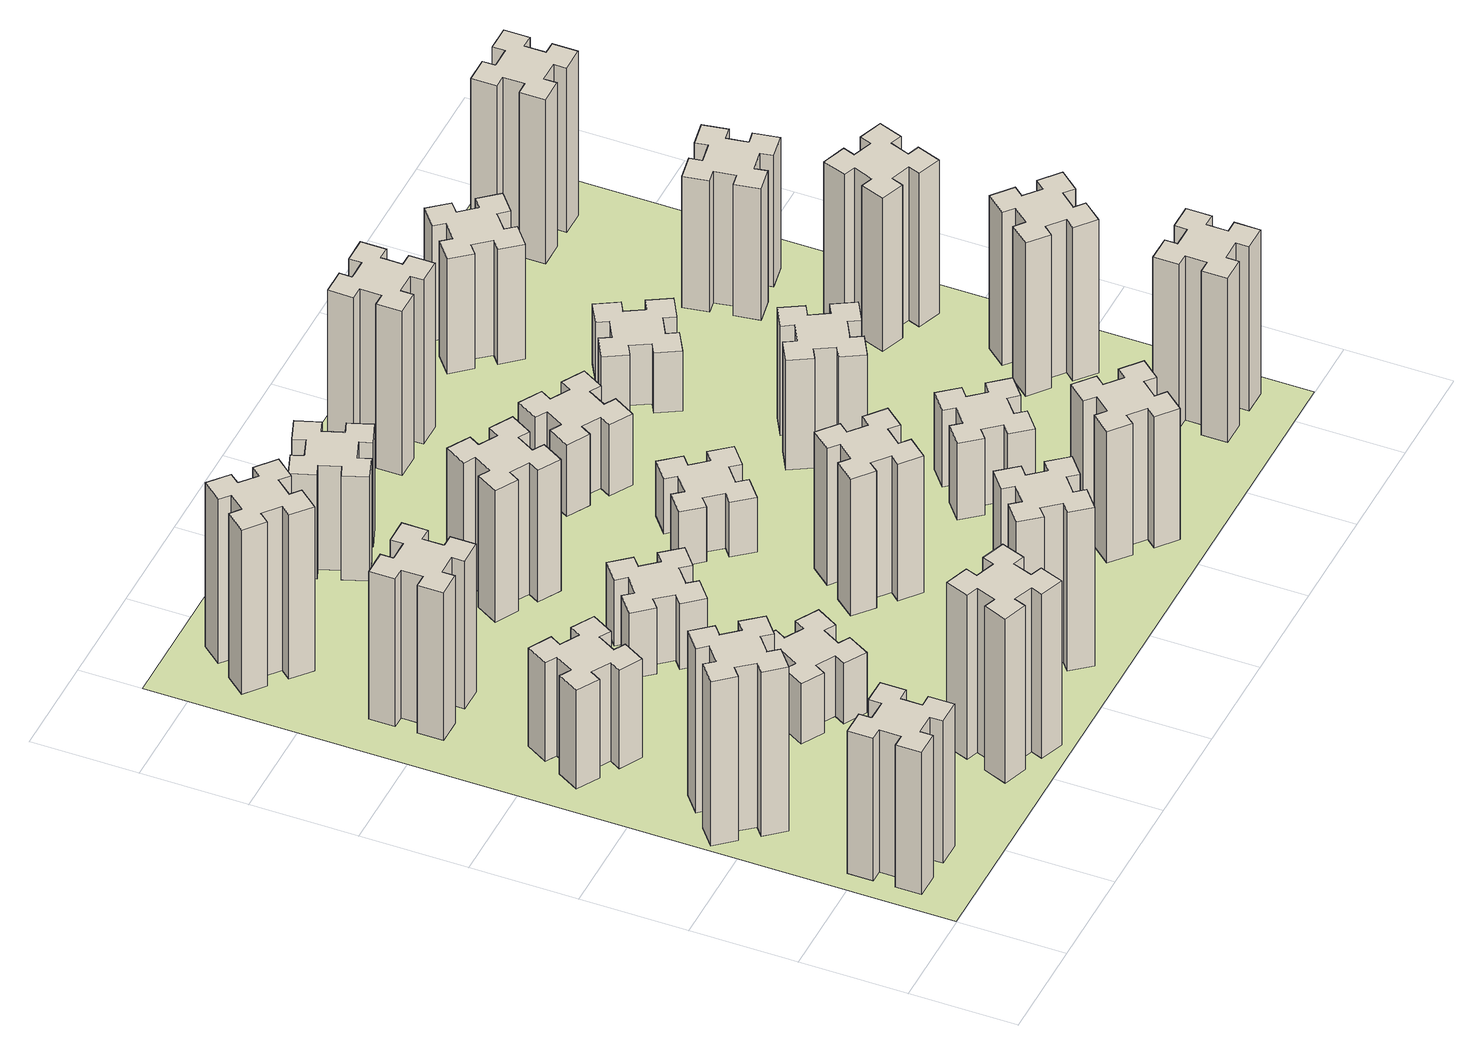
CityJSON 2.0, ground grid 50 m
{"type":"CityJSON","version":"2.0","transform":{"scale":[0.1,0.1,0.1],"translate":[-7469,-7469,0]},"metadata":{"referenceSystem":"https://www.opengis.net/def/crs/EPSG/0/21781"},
"CityObjects":{
"building1":{"type":"Building","attributes":{"class":"1000","function":"1000","usage":"1000","yearOfConstruction":2016,"roofType":"1000","measuredHeight":78,"storeysAboveGround":30,"storeysBelowGround":0},"geometry":[{"type":"Solid","lod":"1","boundaries":[[[[0,1,2,3,4,5,6,7,8,9,10,11,12,13,14,15,16,17,18,19]],[[17,16,20,21]],[[16,15,22,20]],[[15,14,23,22]],[[14,13,24,23]],[[13,12,25,24]],[[12,11,26,25]],[[11,10,27,26]],[[10,9,28,27]],[[9,8,29,28]],[[8,7,30,29]],[[7,6,31,30]],[[6,5,32,31]],[[5,4,33,32]],[[4,3,34,33]],[[3,2,35,34]],[[2,1,36,35]],[[1,0,37,36]],[[0,19,38,37]],[[19,18,39,38]],[[18,17,21,39]],[[24,25,26,27,28,29,30,31,32,33,34,35,36,37,38,39,21,20,22,23]]]]}]},
"building2":{"type":"Building","attributes":{"class":"1000","function":"1000","usage":"1000","yearOfConstruction":2016,"roofType":"1000","measuredHeight":90,"storeysAboveGround":30,"storeysBelowGround":0},"geometry":[{"type":"Solid","lod":"1","boundaries":[[[[40,41,42,43,44,45,46,47,48,49,50,51,52,53,54,55,56,57,58,59]],[[57,56,60,61]],[[56,55,62,60]],[[55,54,63,62]],[[54,53,64,63]],[[53,52,65,64]],[[52,51,66,65]],[[51,50,67,66]],[[50,49,68,67]],[[49,48,69,68]],[[48,47,70,69]],[[47,46,71,70]],[[46,45,72,71]],[[45,44,73,72]],[[44,43,74,73]],[[43,42,75,74]],[[42,41,76,75]],[[41,40,77,76]],[[40,59,78,77]],[[59,58,79,78]],[[58,57,61,79]],[[64,65,66,67,68,69,70,71,72,73,74,75,76,77,78,79,61,60,62,63]]]]}]},
"building3":{"type":"Building","attributes":{"class":"1000","function":"1000","usage":"1000","yearOfConstruction":2016,"roofType":"1000","measuredHeight":54,"storeysAboveGround":30,"storeysBelowGround":0},"geometry":[{"type":"Solid","lod":"1","boundaries":[[[[80,81,82,83,84,85,86,87,88,89,90,91,92,93,94,95,96,97,98,99]],[[97,96,100,101]],[[96,95,102,100]],[[95,94,103,102]],[[94,93,104,103]],[[93,92,105,104]],[[92,91,106,105]],[[91,90,107,106]],[[90,89,108,107]],[[89,88,109,108]],[[88,87,110,109]],[[87,86,111,110]],[[86,85,112,111]],[[85,84,113,112]],[[84,83,114,113]],[[83,82,115,114]],[[82,81,116,115]],[[81,80,117,116]],[[80,99,118,117]],[[99,98,119,118]],[[98,97,101,119]],[[104,105,106,107,108,109,110,111,112,113,114,115,116,117,118,119,101,100,102,103]]]]}]},
"building4":{"type":"Building","attributes":{"class":"1000","function":"1000","usage":"1000","yearOfConstruction":2016,"roofType":"1000","measuredHeight":81,"storeysAboveGround":30,"storeysBelowGround":0},"geometry":[{"type":"Solid","lod":"1","boundaries":[[[[120,121,122,123,124,125,126,127,128,129,130,131,132,133,134,135,136,137,138,139]],[[137,136,140,141]],[[136,135,142,140]],[[135,134,143,142]],[[134,133,144,143]],[[133,132,145,144]],[[132,131,146,145]],[[131,130,147,146]],[[130,129,148,147]],[[129,128,149,148]],[[128,127,150,149]],[[127,126,151,150]],[[126,125,152,151]],[[125,124,153,152]],[[124,123,154,153]],[[123,122,155,154]],[[122,121,156,155]],[[121,120,157,156]],[[120,139,158,157]],[[139,138,159,158]],[[138,137,141,159]],[[144,145,146,147,148,149,150,151,152,153,154,155,156,157,158,159,141,140,142,143]]]]}]},
"building5":{"type":"Building","attributes":{"class":"1000","function":"1000","usage":"1000","yearOfConstruction":2016,"roofType":"1000","measuredHeight":90,"storeysAboveGround":30,"storeysBelowGround":0},"geometry":[{"type":"Solid","lod":"1","boundaries":[[[[160,161,162,163,164,165,166,167,168,169,170,171,172,173,174,175,176,177,178,179]],[[177,176,180,181]],[[176,175,182,180]],[[175,174,183,182]],[[174,173,184,183]],[[173,172,185,184]],[[172,171,186,185]],[[171,170,187,186]],[[170,169,188,187]],[[169,168,189,188]],[[168,167,190,189]],[[167,166,191,190]],[[166,165,192,191]],[[165,164,193,192]],[[164,163,194,193]],[[163,162,195,194]],[[162,161,196,195]],[[161,160,197,196]],[[160,179,198,197]],[[179,178,199,198]],[[178,177,181,199]],[[184,185,186,187,188,189,190,191,192,193,194,195,196,197,198,199,181,180,182,183]]]]}]},
"building6":{"type":"Building","attributes":{"class":"1000","function":"1000","usage":"1000","yearOfConstruction":2016,"roofType":"1000","measuredHeight":33,"storeysAboveGround":30,"storeysBelowGround":0},"geometry":[{"type":"Solid","lod":"1","boundaries":[[[[200,201,202,203,204,205,206,207,208,209,210,211,212,213,214,215,216,217,218,219]],[[217,216,220,221]],[[216,215,222,220]],[[215,214,223,222]],[[214,213,224,223]],[[213,212,225,224]],[[212,211,226,225]],[[211,210,227,226]],[[210,209,228,227]],[[209,208,229,228]],[[208,207,230,229]],[[207,206,231,230]],[[206,205,232,231]],[[205,204,233,232]],[[204,203,234,233]],[[203,202,235,234]],[[202,201,236,235]],[[201,200,237,236]],[[200,219,238,237]],[[219,218,239,238]],[[218,217,221,239]],[[224,225,226,227,228,229,230,231,232,233,234,235,236,237,238,239,221,220,222,223]]]]}]},
"building7":{"type":"Building","attributes":{"class":"1000","function":"1000","usage":"1000","yearOfConstruction":2016,"roofType":"1000","measuredHeight":90,"storeysAboveGround":30,"storeysBelowGround":0},"geometry":[{"type":"Solid","lod":"1","boundaries":[[[[240,241,242,243,244,245,246,247,248,249,250,251,252,253,254,255,256,257,258,259]],[[257,256,260,261]],[[256,255,262,260]],[[255,254,263,262]],[[254,253,264,263]],[[253,252,265,264]],[[252,251,266,265]],[[251,250,267,266]],[[250,249,268,267]],[[249,248,269,268]],[[248,247,270,269]],[[247,246,271,270]],[[246,245,272,271]],[[245,244,273,272]],[[244,243,274,273]],[[243,242,275,274]],[[242,241,276,275]],[[241,240,277,276]],[[240,259,278,277]],[[259,258,279,278]],[[258,257,261,279]],[[264,265,266,267,268,269,270,271,272,273,274,275,276,277,278,279,261,260,262,263]]]]}]},
"building8":{"type":"Building","attributes":{"class":"1000","function":"1000","usage":"1000","yearOfConstruction":2016,"roofType":"1000","measuredHeight":36,"storeysAboveGround":30,"storeysBelowGround":0},"geometry":[{"type":"Solid","lod":"1","boundaries":[[[[280,281,282,283,284,285,286,287,288,289,290,291,292,293,294,295,296,297,298,299]],[[297,296,300,301]],[[296,295,302,300]],[[295,294,303,302]],[[294,293,304,303]],[[293,292,305,304]],[[292,291,306,305]],[[291,290,307,306]],[[290,289,308,307]],[[289,288,309,308]],[[288,287,310,309]],[[287,286,311,310]],[[286,285,312,311]],[[285,284,313,312]],[[284,283,314,313]],[[283,282,315,314]],[[282,281,316,315]],[[281,280,317,316]],[[280,299,318,317]],[[299,298,319,318]],[[298,297,301,319]],[[304,305,306,307,308,309,310,311,312,313,314,315,316,317,318,319,301,300,302,303]]]]}]},
"building9":{"type":"Building","attributes":{"class":"1000","function":"1000","usage":"1000","yearOfConstruction":2016,"roofType":"1000","measuredHeight":87,"storeysAboveGround":30,"storeysBelowGround":0},"geometry":[{"type":"Solid","lod":"1","boundaries":[[[[320,321,322,323,324,325,326,327,328,329,330,331,332,333,334,335,336,337,338,339]],[[337,336,340,341]],[[336,335,342,340]],[[335,334,343,342]],[[334,333,344,343]],[[333,332,345,344]],[[332,331,346,345]],[[331,330,347,346]],[[330,329,348,347]],[[329,328,349,348]],[[328,327,350,349]],[[327,326,351,350]],[[326,325,352,351]],[[325,324,353,352]],[[324,323,354,353]],[[323,322,355,354]],[[322,321,356,355]],[[321,320,357,356]],[[320,339,358,357]],[[339,338,359,358]],[[338,337,341,359]],[[344,345,346,347,348,349,350,351,352,353,354,355,356,357,358,359,341,340,342,343]]]]}]},
"building10":{"type":"Building","attributes":{"class":"1000","function":"1000","usage":"1000","yearOfConstruction":2016,"roofType":"1000","measuredHeight":72,"storeysAboveGround":30,"storeysBelowGround":0},"geometry":[{"type":"Solid","lod":"1","boundaries":[[[[360,361,362,363,364,365,366,367,368,369,370,371,372,373,374,375,376,377,378,379]],[[377,376,380,381]],[[376,375,382,380]],[[375,374,383,382]],[[374,373,384,383]],[[373,372,385,384]],[[372,371,386,385]],[[371,370,387,386]],[[370,369,388,387]],[[369,368,389,388]],[[368,367,390,389]],[[367,366,391,390]],[[366,365,392,391]],[[365,364,393,392]],[[364,363,394,393]],[[363,362,395,394]],[[362,361,396,395]],[[361,360,397,396]],[[360,379,398,397]],[[379,378,399,398]],[[378,377,381,399]],[[384,385,386,387,388,389,390,391,392,393,394,395,396,397,398,399,381,380,382,383]]]]}]},
"building11":{"type":"Building","attributes":{"class":"1000","function":"1000","usage":"1000","yearOfConstruction":2016,"roofType":"1000","measuredHeight":57,"storeysAboveGround":30,"storeysBelowGround":0},"geometry":[{"type":"Solid","lod":"1","boundaries":[[[[400,401,402,403,404,405,406,407,408,409,410,411,412,413,414,415,416,417,418,419]],[[417,416,420,421]],[[416,415,422,420]],[[415,414,423,422]],[[414,413,424,423]],[[413,412,425,424]],[[412,411,426,425]],[[411,410,427,426]],[[410,409,428,427]],[[409,408,429,428]],[[408,407,430,429]],[[407,406,431,430]],[[406,405,432,431]],[[405,404,433,432]],[[404,403,434,433]],[[403,402,435,434]],[[402,401,436,435]],[[401,400,437,436]],[[400,419,438,437]],[[419,418,439,438]],[[418,417,421,439]],[[424,425,426,427,428,429,430,431,432,433,434,435,436,437,438,439,421,420,422,423]]]]}]},
"building12":{"type":"Building","attributes":{"class":"1000","function":"1000","usage":"1000","yearOfConstruction":2016,"roofType":"1000","measuredHeight":75,"storeysAboveGround":30,"storeysBelowGround":0},"geometry":[{"type":"Solid","lod":"1","boundaries":[[[[440,441,442,443,444,445,446,447,448,449,450,451,452,453,454,455,456,457,458,459]],[[457,456,460,461]],[[456,455,462,460]],[[455,454,463,462]],[[454,453,464,463]],[[453,452,465,464]],[[452,451,466,465]],[[451,450,467,466]],[[450,449,468,467]],[[449,448,469,468]],[[448,447,470,469]],[[447,446,471,470]],[[446,445,472,471]],[[445,444,473,472]],[[444,443,474,473]],[[443,442,475,474]],[[442,441,476,475]],[[441,440,477,476]],[[440,459,478,477]],[[459,458,479,478]],[[458,457,461,479]],[[464,465,466,467,468,469,470,471,472,473,474,475,476,477,478,479,461,460,462,463]]]]}]},
"building13":{"type":"Building","attributes":{"class":"1000","function":"1000","usage":"1000","yearOfConstruction":2016,"roofType":"1000","measuredHeight":30,"storeysAboveGround":30,"storeysBelowGround":0},"geometry":[{"type":"Solid","lod":"1","boundaries":[[[[480,481,482,483,484,485,486,487,488,489,490,491,492,493,494,495,496,497,498,499]],[[497,496,500,501]],[[496,495,502,500]],[[495,494,503,502]],[[494,493,504,503]],[[493,492,505,504]],[[492,491,506,505]],[[491,490,507,506]],[[490,489,508,507]],[[489,488,509,508]],[[488,487,510,509]],[[487,486,511,510]],[[486,485,512,511]],[[485,484,513,512]],[[484,483,514,513]],[[483,482,515,514]],[[482,481,516,515]],[[481,480,517,516]],[[480,499,518,517]],[[499,498,519,518]],[[498,497,501,519]],[[504,505,506,507,508,509,510,511,512,513,514,515,516,517,518,519,501,500,502,503]]]]}]},
"building14":{"type":"Building","attributes":{"class":"1000","function":"1000","usage":"1000","yearOfConstruction":2016,"roofType":"1000","measuredHeight":72,"storeysAboveGround":30,"storeysBelowGround":0},"geometry":[{"type":"Solid","lod":"1","boundaries":[[[[520,521,522,523,524,525,526,527,528,529,530,531,532,533,534,535,536,537,538,539]],[[537,536,540,541]],[[536,535,542,540]],[[535,534,543,542]],[[534,533,544,543]],[[533,532,545,544]],[[532,531,546,545]],[[531,530,547,546]],[[530,529,548,547]],[[529,528,549,548]],[[528,527,550,549]],[[527,526,551,550]],[[526,525,552,551]],[[525,524,553,552]],[[524,523,554,553]],[[523,522,555,554]],[[522,521,556,555]],[[521,520,557,556]],[[520,539,558,557]],[[539,538,559,558]],[[538,537,541,559]],[[544,545,546,547,548,549,550,551,552,553,554,555,556,557,558,559,541,540,542,543]]]]}]},
"building15":{"type":"Building","attributes":{"class":"1000","function":"1000","usage":"1000","yearOfConstruction":2016,"roofType":"1000","measuredHeight":39,"storeysAboveGround":30,"storeysBelowGround":0},"geometry":[{"type":"Solid","lod":"1","boundaries":[[[[560,561,562,563,564,565,566,567,568,569,570,571,572,573,574,575,576,577,578,579]],[[577,576,580,581]],[[576,575,582,580]],[[575,574,583,582]],[[574,573,584,583]],[[573,572,585,584]],[[572,571,586,585]],[[571,570,587,586]],[[570,569,588,587]],[[569,568,589,588]],[[568,567,590,589]],[[567,566,591,590]],[[566,565,592,591]],[[565,564,593,592]],[[564,563,594,593]],[[563,562,595,594]],[[562,561,596,595]],[[561,560,597,596]],[[560,579,598,597]],[[579,578,599,598]],[[578,577,581,599]],[[584,585,586,587,588,589,590,591,592,593,594,595,596,597,598,599,581,580,582,583]]]]}]},
"building16":{"type":"Building","attributes":{"class":"1000","function":"1000","usage":"1000","yearOfConstruction":2016,"roofType":"1000","measuredHeight":90,"storeysAboveGround":30,"storeysBelowGround":0},"geometry":[{"type":"Solid","lod":"1","boundaries":[[[[600,601,602,603,604,605,606,607,608,609,610,611,612,613,614,615,616,617,618,619]],[[617,616,620,621]],[[616,615,622,620]],[[615,614,623,622]],[[614,613,624,623]],[[613,612,625,624]],[[612,611,626,625]],[[611,610,627,626]],[[610,609,628,627]],[[609,608,629,628]],[[608,607,630,629]],[[607,606,631,630]],[[606,605,632,631]],[[605,604,633,632]],[[604,603,634,633]],[[603,602,635,634]],[[602,601,636,635]],[[601,600,637,636]],[[600,619,638,637]],[[619,618,639,638]],[[618,617,621,639]],[[624,625,626,627,628,629,630,631,632,633,634,635,636,637,638,639,621,620,622,623]]]]}]},
"building17":{"type":"Building","attributes":{"class":"1000","function":"1000","usage":"1000","yearOfConstruction":2016,"roofType":"1000","measuredHeight":42,"storeysAboveGround":30,"storeysBelowGround":0},"geometry":[{"type":"Solid","lod":"1","boundaries":[[[[640,641,642,643,644,645,646,647,648,649,650,651,652,653,654,655,656,657,658,659]],[[657,656,660,661]],[[656,655,662,660]],[[655,654,663,662]],[[654,653,664,663]],[[653,652,665,664]],[[652,651,666,665]],[[651,650,667,666]],[[650,649,668,667]],[[649,648,669,668]],[[648,647,670,669]],[[647,646,671,670]],[[646,645,672,671]],[[645,644,673,672]],[[644,643,674,673]],[[643,642,675,674]],[[642,641,676,675]],[[641,640,677,676]],[[640,659,678,677]],[[659,658,679,678]],[[658,657,661,679]],[[664,665,666,667,668,669,670,671,672,673,674,675,676,677,678,679,661,660,662,663]]]]}]},
"building18":{"type":"Building","attributes":{"class":"1000","function":"1000","usage":"1000","yearOfConstruction":2016,"roofType":"1000","measuredHeight":60,"storeysAboveGround":30,"storeysBelowGround":0},"geometry":[{"type":"Solid","lod":"1","boundaries":[[[[680,681,682,683,684,685,686,687,688,689,690,691,692,693,694,695,696,697,698,699]],[[697,696,700,701]],[[696,695,702,700]],[[695,694,703,702]],[[694,693,704,703]],[[693,692,705,704]],[[692,691,706,705]],[[691,690,707,706]],[[690,689,708,707]],[[689,688,709,708]],[[688,687,710,709]],[[687,686,711,710]],[[686,685,712,711]],[[685,684,713,712]],[[684,683,714,713]],[[683,682,715,714]],[[682,681,716,715]],[[681,680,717,716]],[[680,699,718,717]],[[699,698,719,718]],[[698,697,701,719]],[[704,705,706,707,708,709,710,711,712,713,714,715,716,717,718,719,701,700,702,703]]]]}]},
"building19":{"type":"Building","attributes":{"class":"1000","function":"1000","usage":"1000","yearOfConstruction":2016,"roofType":"1000","measuredHeight":33,"storeysAboveGround":30,"storeysBelowGround":0},"geometry":[{"type":"Solid","lod":"1","boundaries":[[[[720,721,722,723,724,725,726,727,728,729,730,731,732,733,734,735,736,737,738,739]],[[737,736,740,741]],[[736,735,742,740]],[[735,734,743,742]],[[734,733,744,743]],[[733,732,745,744]],[[732,731,746,745]],[[731,730,747,746]],[[730,729,748,747]],[[729,728,749,748]],[[728,727,750,749]],[[727,726,751,750]],[[726,725,752,751]],[[725,724,753,752]],[[724,723,754,753]],[[723,722,755,754]],[[722,721,756,755]],[[721,720,757,756]],[[720,739,758,757]],[[739,738,759,758]],[[738,737,741,759]],[[744,745,746,747,748,749,750,751,752,753,754,755,756,757,758,759,741,740,742,743]]]]}]},
"building20":{"type":"Building","attributes":{"class":"1000","function":"1000","usage":"1000","yearOfConstruction":2016,"roofType":"1000","measuredHeight":90,"storeysAboveGround":30,"storeysBelowGround":0},"geometry":[{"type":"Solid","lod":"1","boundaries":[[[[760,761,762,763,764,765,766,767,768,769,770,771,772,773,774,775,776,777,778,779]],[[777,776,780,781]],[[776,775,782,780]],[[775,774,783,782]],[[774,773,784,783]],[[773,772,785,784]],[[772,771,786,785]],[[771,770,787,786]],[[770,769,788,787]],[[769,768,789,788]],[[768,767,790,789]],[[767,766,791,790]],[[766,765,792,791]],[[765,764,793,792]],[[764,763,794,793]],[[763,762,795,794]],[[762,761,796,795]],[[761,760,797,796]],[[760,779,798,797]],[[779,778,799,798]],[[778,777,781,799]],[[784,785,786,787,788,789,790,791,792,793,794,795,796,797,798,799,781,780,782,783]]]]}]},
"building21":{"type":"Building","attributes":{"class":"1000","function":"1000","usage":"1000","yearOfConstruction":2016,"roofType":"1000","measuredHeight":63,"storeysAboveGround":30,"storeysBelowGround":0},"geometry":[{"type":"Solid","lod":"1","boundaries":[[[[800,801,802,803,804,805,806,807,808,809,810,811,812,813,814,815,816,817,818,819]],[[817,816,820,821]],[[816,815,822,820]],[[815,814,823,822]],[[814,813,824,823]],[[813,812,825,824]],[[812,811,826,825]],[[811,810,827,826]],[[810,809,828,827]],[[809,808,829,828]],[[808,807,830,829]],[[807,806,831,830]],[[806,805,832,831]],[[805,804,833,832]],[[804,803,834,833]],[[803,802,835,834]],[[802,801,836,835]],[[801,800,837,836]],[[800,819,838,837]],[[819,818,839,838]],[[818,817,821,839]],[[824,825,826,827,828,829,830,831,832,833,834,835,836,837,838,839,821,820,822,823]]]]}]},
"building22":{"type":"Building","attributes":{"class":"1000","function":"1000","usage":"1000","yearOfConstruction":2016,"roofType":"1000","measuredHeight":84,"storeysAboveGround":30,"storeysBelowGround":0},"geometry":[{"type":"Solid","lod":"1","boundaries":[[[[840,841,842,843,844,845,846,847,848,849,850,851,852,853,854,855,856,857,858,859]],[[857,856,860,861]],[[856,855,862,860]],[[855,854,863,862]],[[854,853,864,863]],[[853,852,865,864]],[[852,851,866,865]],[[851,850,867,866]],[[850,849,868,867]],[[849,848,869,868]],[[848,847,870,869]],[[847,846,871,870]],[[846,845,872,871]],[[845,844,873,872]],[[844,843,874,873]],[[843,842,875,874]],[[842,841,876,875]],[[841,840,877,876]],[[840,859,878,877]],[[859,858,879,878]],[[858,857,861,879]],[[864,865,866,867,868,869,870,871,872,873,874,875,876,877,878,879,861,860,862,863]]]]}]},
"building23":{"type":"Building","attributes":{"class":"1000","function":"1000","usage":"1000","yearOfConstruction":2016,"roofType":"1000","measuredHeight":84,"storeysAboveGround":30,"storeysBelowGround":0},"geometry":[{"type":"Solid","lod":"1","boundaries":[[[[880,881,882,883,884,885,886,887,888,889,890,891,892,893,894,895,896,897,898,899]],[[897,896,900,901]],[[896,895,902,900]],[[895,894,903,902]],[[894,893,904,903]],[[893,892,905,904]],[[892,891,906,905]],[[891,890,907,906]],[[890,889,908,907]],[[889,888,909,908]],[[888,887,910,909]],[[887,886,911,910]],[[886,885,912,911]],[[885,884,913,912]],[[884,883,914,913]],[[883,882,915,914]],[[882,881,916,915]],[[881,880,917,916]],[[880,899,918,917]],[[899,898,919,918]],[[898,897,901,919]],[[904,905,906,907,908,909,910,911,912,913,914,915,916,917,918,919,901,900,902,903]]]]}]},
"building24":{"type":"Building","attributes":{"class":"1000","function":"1000","usage":"1000","yearOfConstruction":2016,"roofType":"1000","measuredHeight":72,"storeysAboveGround":30,"storeysBelowGround":0},"geometry":[{"type":"Solid","lod":"1","boundaries":[[[[920,921,922,923,924,925,926,927,928,929,930,931,932,933,934,935,936,937,938,939]],[[937,936,940,941]],[[936,935,942,940]],[[935,934,943,942]],[[934,933,944,943]],[[933,932,945,944]],[[932,931,946,945]],[[931,930,947,946]],[[930,929,948,947]],[[929,928,949,948]],[[928,927,950,949]],[[927,926,951,950]],[[926,925,952,951]],[[925,924,953,952]],[[924,923,954,953]],[[923,922,955,954]],[[922,921,956,955]],[[921,920,957,956]],[[920,939,958,957]],[[939,938,959,958]],[[938,937,941,959]],[[944,945,946,947,948,949,950,951,952,953,954,955,956,957,958,959,941,940,942,943]]]]}]},
"building25":{"type":"Building","attributes":{"class":"1000","function":"1000","usage":"1000","yearOfConstruction":2016,"roofType":"1000","measuredHeight":90,"storeysAboveGround":30,"storeysBelowGround":0},"geometry":[{"type":"Solid","lod":"1","boundaries":[[[[960,961,962,963,964,965,966,967,968,969,970,971,972,973,974,975,976,977,978,979]],[[977,976,980,981]],[[976,975,982,980]],[[975,974,983,982]],[[974,973,984,983]],[[973,972,985,984]],[[972,971,986,985]],[[971,970,987,986]],[[970,969,988,987]],[[969,968,989,988]],[[968,967,990,989]],[[967,966,991,990]],[[966,965,992,991]],[[965,964,993,992]],[[964,963,994,993]],[[963,962,995,994]],[[962,961,996,995]],[[961,960,997,996]],[[960,979,998,997]],[[979,978,999,998]],[[978,977,981,999]],[[984,985,986,987,988,989,990,991,992,993,994,995,996,997,998,999,981,980,982,983]]]]}]},
"landuse1":{"type":"LandUse","attributes":{"name":"plot1","function":"1010"},"geometry":[{"type":"MultiSurface","lod":"1","boundaries":[[[1000,1001,1002,1003]]]}]}
},
"vertices":[
[165,425,0],[165,325,0],[105,325,0],[105,205,0],[225,205,0],[225,265,0],[325,265,0],[325,205,0],[445,205,0],[445,325,0],[385,325,0],[385,425,0],[445,425,0],[445,545,0],[325,545,0],[325,485,0],[225,485,0],[225,545,0],[105,545,0],[105,425,0],[225,485,780],[225,545,780],[325,485,780],[325,545,780],[445,545,780],[445,425,780],[385,425,780],[385,325,780],[445,325,780],[445,205,780],[325,205,780],[325,265,780],[225,265,780],[225,205,780],[105,205,780],[105,325,780],[165,325,780],[165,425,780],[105,425,780],[105,545,780],
[392,1148,0],[327,1224,0],[373,1263,0],[296,1355,0],[204,1278,0],[243,1232,0],[166,1167,0],[128,1213,0],[36,1136,0],[113,1044,0],[159,1083,0],[223,1006,0],[177,968,0],[254,876,0],[346,953,0],[308,999,0],[384,1063,0],[423,1017,0],[515,1094,0],[438,1186,0],[384,1063,900],[423,1017,900],[308,999,900],[346,953,900],[254,876,900],[177,968,900],[223,1006,900],[159,1083,900],[113,1044,900],[36,1136,900],[128,1213,900],[166,1167,900],[243,1232,900],[204,1278,900],[296,1355,900],[373,1263,900],[327,1224,900],[392,1148,900],[438,1186,900],[515,1094,900],
[474,1926,0],[387,1976,0],[417,2028,0],[313,2088,0],[253,1984,0],[305,1954,0],[255,1867,0],[203,1897,0],[143,1793,0],[247,1733,0],[277,1785,0],[364,1735,0],[334,1683,0],[438,1623,0],[498,1727,0],[446,1757,0],[496,1844,0],[548,1814,0],[608,1918,0],[504,1978,0],[496,1844,540],[548,1814,540],[446,1757,540],[498,1727,540],[438,1623,540],[334,1683,540],[364,1735,540],[277,1785,540],[247,1733,540],[143,1793,540],[203,1897,540],[255,1867,540],[305,1954,540],[253,1984,540],[313,2088,540],[417,2028,540],[387,1976,540],[474,1926,540],[504,1978,540],[608,1918,540],
[485,2545,0],[485,2645,0],[545,2645,0],[545,2765,0],[425,2765,0],[425,2705,0],[325,2705,0],[325,2765,0],[205,2765,0],[205,2645,0],[265,2645,0],[265,2545,0],[205,2545,0],[205,2425,0],[325,2425,0],[325,2485,0],[425,2485,0],[425,2425,0],[545,2425,0],[545,2545,0],[425,2485,810],[425,2425,810],[325,2485,810],[325,2425,810],[205,2425,810],[205,2545,810],[265,2545,810],[265,2645,810],[205,2645,810],[205,2765,810],[325,2765,810],[325,2705,810],[425,2705,810],[425,2765,810],[545,2765,810],[545,2645,810],[485,2645,810],[485,2545,810],[545,2545,810],[545,2425,810],
[1029,360,0],[995,266,0],[939,287,0],[897,174,0],[1010,133,0],[1031,189,0],[1125,155,0],[1104,99,0],[1217,57,0],[1258,170,0],[1202,191,0],[1236,285,0],[1292,264,0],[1333,377,0],[1220,418,0],[1200,362,0],[1106,396,0],[1127,452,0],[1014,493,0],[973,380,0],[1106,396,900],[1127,452,900],[1200,362,900],[1220,418,900],[1333,377,900],[1292,264,900],[1236,285,900],[1202,191,900],[1258,170,900],[1217,57,900],[1104,99,900],[1125,155,900],[1031,189,900],[1010,133,900],[897,174,900],[939,287,900],[995,266,900],[1029,360,900],[973,380,900],[1014,493,900],
[1086,1017,0],[1136,1104,0],[1188,1074,0],[1248,1178,0],[1144,1238,0],[1114,1186,0],[1027,1236,0],[1057,1288,0],[953,1348,0],[893,1244,0],[945,1214,0],[895,1127,0],[843,1157,0],[783,1053,0],[887,993,0],[917,1045,0],[1004,995,0],[974,943,0],[1078,883,0],[1138,987,0],[1004,995,330],[974,943,330],[917,1045,330],[887,993,330],[783,1053,330],[843,1157,330],[895,1127,330],[945,1214,330],[893,1244,330],[953,1348,330],[1057,1288,330],[1027,1236,330],[1114,1186,330],[1144,1238,330],[1248,1178,330],[1188,1074,330],[1136,1104,330],[1086,1017,330],[1138,987,330],[1078,883,330],
[484,3387,0],[408,3452,0],[446,3498,0],[354,3575,0],[277,3483,0],[323,3444,0],[259,3368,0],[213,3406,0],[136,3314,0],[228,3237,0],[266,3283,0],[343,3219,0],[304,3173,0],[396,3096,0],[473,3188,0],[427,3226,0],[492,3303,0],[538,3264,0],[615,3356,0],[523,3433,0],[492,3303,900],[538,3264,900],[427,3226,900],[473,3188,900],[396,3096,900],[304,3173,900],[343,3219,900],[266,3283,900],[228,3237,900],[136,3314,900],[213,3406,900],[259,3368,900],[323,3444,900],[277,3483,900],[354,3575,900],[446,3498,900],[408,3452,900],[484,3387,900],[523,3433,900],[615,3356,900],
[1083,1972,0],[1006,1907,0],[968,1953,0],[876,1876,0],[953,1784,0],[999,1823,0],[1063,1746,0],[1017,1708,0],[1094,1616,0],[1186,1693,0],[1148,1739,0],[1224,1803,0],[1263,1757,0],[1355,1834,0],[1278,1926,0],[1232,1888,0],[1167,1964,0],[1213,2003,0],[1136,2095,0],[1044,2018,0],[1167,1964,360],[1213,2003,360],[1232,1888,360],[1278,1926,360],[1355,1834,360],[1263,1757,360],[1224,1803,360],[1148,1739,360],[1186,1693,360],[1094,1616,360],[1017,1708,360],[1063,1746,360],[999,1823,360],[953,1784,360],[876,1876,360],[968,1953,360],[1006,1907,360],[1083,1972,360],[1044,2018,360],[1136,2095,360],
[1639,343,0],[1703,266,0],[1657,228,0],[1734,136,0],[1826,213,0],[1788,259,0],[1864,323,0],[1903,277,0],[1995,354,0],[1918,446,0],[1872,408,0],[1807,484,0],[1853,523,0],[1776,615,0],[1684,538,0],[1723,492,0],[1646,427,0],[1608,473,0],[1516,396,0],[1593,304,0],[1646,427,870],[1608,473,870],[1723,492,870],[1684,538,870],[1776,615,870],[1853,523,870],[1807,484,870],[1872,408,870],[1918,446,870],[1995,354,870],[1903,277,870],[1864,323,870],[1788,259,870],[1826,213,870],[1734,136,870],[1657,228,870],[1703,266,870],[1639,343,870],[1593,304,870],[1516,396,870],
[1286,2497,0],[1336,2584,0],[1388,2554,0],[1448,2658,0],[1344,2718,0],[1314,2666,0],[1227,2716,0],[1257,2768,0],[1153,2828,0],[1093,2724,0],[1145,2694,0],[1095,2607,0],[1043,2637,0],[983,2533,0],[1087,2473,0],[1117,2525,0],[1204,2475,0],[1174,2423,0],[1278,2363,0],[1338,2467,0],[1204,2475,720],[1174,2423,720],[1117,2525,720],[1087,2473,720],[983,2533,720],[1043,2637,720],[1095,2607,720],[1145,2694,720],[1093,2724,720],[1153,2828,720],[1257,2768,720],[1227,2716,720],[1314,2666,720],[1344,2718,720],[1448,2658,720],[1388,2554,720],[1336,2584,720],[1286,2497,720],[1338,2467,720],[1278,2363,720],
[1125,3456,0],[1031,3422,0],[1010,3478,0],[897,3437,0],[939,3324,0],[995,3345,0],[1029,3251,0],[973,3230,0],[1014,3117,0],[1127,3159,0],[1106,3215,0],[1200,3249,0],[1220,3193,0],[1333,3234,0],[1292,3347,0],[1236,3326,0],[1202,3420,0],[1258,3440,0],[1217,3553,0],[1104,3512,0],[1202,3420,570],[1258,3440,570],[1236,3326,570],[1292,3347,570],[1333,3234,570],[1220,3193,570],[1200,3249,570],[1106,3215,570],[1127,3159,570],[1014,3117,570],[973,3230,570],[1029,3251,570],[995,3345,570],[939,3324,570],[897,3437,570],[1010,3478,570],[1031,3422,570],[1125,3456,570],[1104,3512,570],[1217,3553,570],
[1803,1324,0],[1739,1248,0],[1693,1286,0],[1616,1194,0],[1708,1117,0],[1746,1163,0],[1823,1099,0],[1784,1053,0],[1876,976,0],[1953,1068,0],[1907,1106,0],[1972,1183,0],[2018,1144,0],[2095,1236,0],[2003,1313,0],[1964,1267,0],[1888,1332,0],[1926,1378,0],[1834,1455,0],[1757,1363,0],[1888,1332,750],[1926,1378,750],[1964,1267,750],[2003,1313,750],[2095,1236,750],[2018,1144,750],[1972,1183,750],[1907,1106,750],[1953,1068,750],[1876,976,750],[1784,1053,750],[1823,1099,750],[1746,1163,750],[1708,1117,750],[1616,1194,750],[1693,1286,750],[1739,1248,750],[1803,1324,750],[1757,1363,750],[1834,1455,750],
[1972,1988,0],[1907,2064,0],[1953,2103,0],[1876,2195,0],[1784,2118,0],[1823,2072,0],[1746,2007,0],[1708,2053,0],[1616,1976,0],[1693,1884,0],[1739,1923,0],[1803,1846,0],[1757,1808,0],[1834,1716,0],[1926,1793,0],[1888,1839,0],[1964,1903,0],[2003,1857,0],[2095,1934,0],[2018,2026,0],[1964,1903,300],[2003,1857,300],[1888,1839,300],[1926,1793,300],[1834,1716,300],[1757,1808,300],[1803,1846,300],[1739,1923,300],[1693,1884,300],[1616,1976,300],[1708,2053,300],[1746,2007,300],[1823,2072,300],[1784,2118,300],[1876,2195,300],[1953,2103,300],[1907,2064,300],[1972,1988,300],[2018,2026,300],[2095,1934,300],
[2486,323,0],[2563,259,0],[2524,213,0],[2616,136,0],[2693,228,0],[2647,266,0],[2712,343,0],[2758,304,0],[2835,396,0],[2743,473,0],[2704,427,0],[2628,492,0],[2666,538,0],[2574,615,0],[2497,523,0],[2543,484,0],[2479,408,0],[2433,446,0],[2356,354,0],[2448,277,0],[2479,408,720],[2433,446,720],[2543,484,720],[2497,523,720],[2574,615,720],[2666,538,720],[2628,492,720],[2704,427,720],[2743,473,720],[2835,396,720],[2758,304,720],[2712,343,720],[2647,266,720],[2693,228,720],[2616,136,720],[2524,213,720],[2563,259,720],[2486,323,720],[2448,277,720],[2356,354,720],
[2026,2497,0],[2076,2584,0],[2128,2554,0],[2188,2658,0],[2084,2718,0],[2054,2666,0],[1967,2716,0],[1997,2768,0],[1893,2828,0],[1833,2724,0],[1885,2694,0],[1835,2607,0],[1783,2637,0],[1723,2533,0],[1827,2473,0],[1857,2525,0],[1944,2475,0],[1914,2423,0],[2018,2363,0],[2078,2467,0],[1944,2475,390],[1914,2423,390],[1857,2525,390],[1827,2473,390],[1723,2533,390],[1783,2637,390],[1835,2607,390],[1885,2694,390],[1833,2724,390],[1893,2828,390],[1997,2768,390],[1967,2716,390],[2054,2666,390],[2084,2718,390],[2188,2658,390],[2128,2554,390],[2076,2584,390],[2026,2497,390],[2078,2467,390],[2018,2363,390],
[1965,3385,0],[1965,3485,0],[2025,3485,0],[2025,3605,0],[1905,3605,0],[1905,3545,0],[1805,3545,0],[1805,3605,0],[1685,3605,0],[1685,3485,0],[1745,3485,0],[1745,3385,0],[1685,3385,0],[1685,3265,0],[1805,3265,0],[1805,3325,0],[1905,3325,0],[1905,3265,0],[2025,3265,0],[2025,3385,0],[1905,3325,900],[1905,3265,900],[1805,3325,900],[1805,3265,900],[1685,3265,900],[1685,3385,900],[1745,3385,900],[1745,3485,900],[1685,3485,900],[1685,3605,900],[1805,3605,900],[1805,3545,900],[1905,3545,900],[1905,3605,900],[2025,3605,900],[2025,3485,900],[1965,3485,900],[1965,3385,900],[2025,3385,900],[2025,3265,900],
[2563,1132,0],[2486,1067,0],[2448,1113,0],[2356,1036,0],[2433,944,0],[2479,983,0],[2543,906,0],[2497,868,0],[2574,776,0],[2666,853,0],[2628,899,0],[2704,963,0],[2743,917,0],[2835,994,0],[2758,1086,0],[2712,1048,0],[2647,1124,0],[2693,1163,0],[2616,1255,0],[2524,1178,0],[2647,1124,420],[2693,1163,420],[2712,1048,420],[2758,1086,420],[2835,994,420],[2743,917,420],[2704,963,420],[2628,899,420],[2666,853,420],[2574,776,420],[2497,868,420],[2543,906,420],[2479,983,420],[2433,944,420],[2356,1036,420],[2448,1113,420],[2486,1067,420],[2563,1132,420],[2524,1178,420],[2616,1255,420],
[2475,1744,0],[2525,1657,0],[2473,1627,0],[2533,1523,0],[2637,1583,0],[2607,1635,0],[2694,1685,0],[2724,1633,0],[2828,1693,0],[2768,1797,0],[2716,1767,0],[2666,1854,0],[2718,1884,0],[2658,1988,0],[2554,1928,0],[2584,1876,0],[2497,1826,0],[2467,1878,0],[2363,1818,0],[2423,1714,0],[2497,1826,600],[2467,1878,600],[2584,1876,600],[2554,1928,600],[2658,1988,600],[2718,1884,600],[2666,1854,600],[2716,1767,600],[2768,1797,600],[2828,1693,600],[2724,1633,600],[2694,1685,600],[2607,1635,600],[2637,1583,600],[2533,1523,600],[2473,1627,600],[2525,1657,600],[2475,1744,600],[2423,1714,600],[2363,1818,600],
[2475,2584,0],[2525,2497,0],[2473,2467,0],[2533,2363,0],[2637,2423,0],[2607,2475,0],[2694,2525,0],[2724,2473,0],[2828,2533,0],[2768,2637,0],[2716,2607,0],[2666,2694,0],[2718,2724,0],[2658,2828,0],[2554,2768,0],[2584,2716,0],[2497,2666,0],[2467,2718,0],[2363,2658,0],[2423,2554,0],[2497,2666,330],[2467,2718,330],[2584,2716,330],[2554,2768,330],[2658,2828,330],[2718,2724,330],[2666,2694,330],[2716,2607,330],[2768,2637,330],[2828,2533,330],[2724,2473,330],[2694,2525,330],[2607,2475,330],[2637,2423,330],[2533,2363,330],[2473,2467,330],[2525,2497,330],[2475,2584,330],[2423,2554,330],[2363,2658,330],
[3485,485,0],[3385,485,0],[3385,545,0],[3265,545,0],[3265,425,0],[3325,425,0],[3325,325,0],[3265,325,0],[3265,205,0],[3385,205,0],[3385,265,0],[3485,265,0],[3485,205,0],[3605,205,0],[3605,325,0],[3545,325,0],[3545,425,0],[3605,425,0],[3605,545,0],[3485,545,0],[3545,425,900],[3605,425,900],[3545,325,900],[3605,325,900],[3605,205,900],[3485,205,900],[3485,265,900],[3385,265,900],[3385,205,900],[3265,205,900],[3265,325,900],[3325,325,900],[3325,425,900],[3265,425,900],[3265,545,900],[3385,545,900],[3385,485,900],[3485,485,900],[3485,545,900],[3605,545,900],
[2712,3368,0],[2647,3444,0],[2693,3483,0],[2616,3575,0],[2524,3498,0],[2563,3452,0],[2486,3387,0],[2448,3433,0],[2356,3356,0],[2433,3264,0],[2479,3303,0],[2543,3226,0],[2497,3188,0],[2574,3096,0],[2666,3173,0],[2628,3219,0],[2704,3283,0],[2743,3237,0],[2835,3314,0],[2758,3406,0],[2704,3283,630],[2743,3237,630],[2628,3219,630],[2666,3173,630],[2574,3096,630],[2497,3188,630],[2543,3226,630],[2479,3303,630],[2433,3264,630],[2356,3356,630],[2448,3433,630],[2486,3387,630],[2563,3452,630],[2524,3498,630],[2616,3575,630],[2693,3483,630],[2647,3444,630],[2712,3368,630],[2758,3406,630],[2835,3314,630],
[3487,1006,0],[3552,1083,0],[3598,1044,0],[3675,1136,0],[3583,1213,0],[3544,1167,0],[3468,1232,0],[3506,1278,0],[3414,1355,0],[3337,1263,0],[3383,1224,0],[3319,1148,0],[3273,1186,0],[3196,1094,0],[3288,1017,0],[3326,1063,0],[3403,999,0],[3364,953,0],[3456,876,0],[3533,968,0],[3403,999,840],[3364,953,840],[3326,1063,840],[3288,1017,840],[3196,1094,840],[3273,1186,840],[3319,1148,840],[3383,1224,840],[3337,1263,840],[3414,1355,840],[3506,1278,840],[3468,1232,840],[3544,1167,840],[3583,1213,840],[3675,1136,840],[3598,1044,840],[3552,1083,840],[3487,1006,840],[3533,968,840],[3456,876,840],
[3520,1942,0],[3426,1976,0],[3447,2032,0],[3334,2073,0],[3293,1960,0],[3349,1940,0],[3315,1846,0],[3259,1867,0],[3217,1754,0],[3330,1713,0],[3351,1769,0],[3445,1735,0],[3424,1679,0],[3537,1637,0],[3578,1750,0],[3522,1771,0],[3556,1865,0],[3612,1844,0],[3653,1957,0],[3540,1998,0],[3556,1865,840],[3612,1844,840],[3522,1771,840],[3578,1750,840],[3537,1637,840],[3424,1679,840],[3445,1735,840],[3351,1769,840],[3330,1713,840],[3217,1754,840],[3259,1867,840],[3315,1846,840],[3349,1940,840],[3293,1960,840],[3334,2073,840],[3447,2032,840],[3426,1976,840],[3520,1942,840],[3540,1998,840],[3653,1957,840],
[3365,2612,0],[3267,2595,0],[3257,2654,0],[3138,2633,0],[3159,2515,0],[3218,2525,0],[3236,2427,0],[3177,2417,0],[3197,2298,0],[3316,2319,0],[3305,2378,0],[3404,2396,0],[3414,2337,0],[3532,2357,0],[3511,2476,0],[3452,2465,0],[3435,2564,0],[3494,2574,0],[3473,2692,0],[3355,2671,0],[3435,2564,720],[3494,2574,720],[3452,2465,720],[3511,2476,720],[3532,2357,720],[3414,2337,720],[3404,2396,720],[3305,2378,720],[3316,2319,720],[3197,2298,720],[3177,2417,720],[3236,2427,720],[3218,2525,720],[3159,2515,720],[3138,2633,720],[3257,2654,720],[3267,2595,720],[3365,2612,720],[3355,2671,720],[3473,2692,720],
[3285,3325,0],[3385,3325,0],[3385,3265,0],[3505,3265,0],[3505,3385,0],[3445,3385,0],[3445,3485,0],[3505,3485,0],[3505,3605,0],[3385,3605,0],[3385,3545,0],[3285,3545,0],[3285,3605,0],[3165,3605,0],[3165,3485,0],[3225,3485,0],[3225,3385,0],[3165,3385,0],[3165,3265,0],[3285,3265,0],[3225,3385,900],[3165,3385,900],[3225,3485,900],[3165,3485,900],[3165,3605,900],[3285,3605,900],[3285,3545,900],[3385,3545,900],[3385,3605,900],[3505,3605,900],[3505,3485,900],[3445,3485,900],[3445,3385,900],[3505,3385,900],[3505,3265,900],[3385,3265,900],[3385,3325,900],[3285,3325,900],[3285,3265,900],[3165,3265,900],
[5,3705,0],[3705,3705,0],[3705,5,0],[5,5,0]
]}
